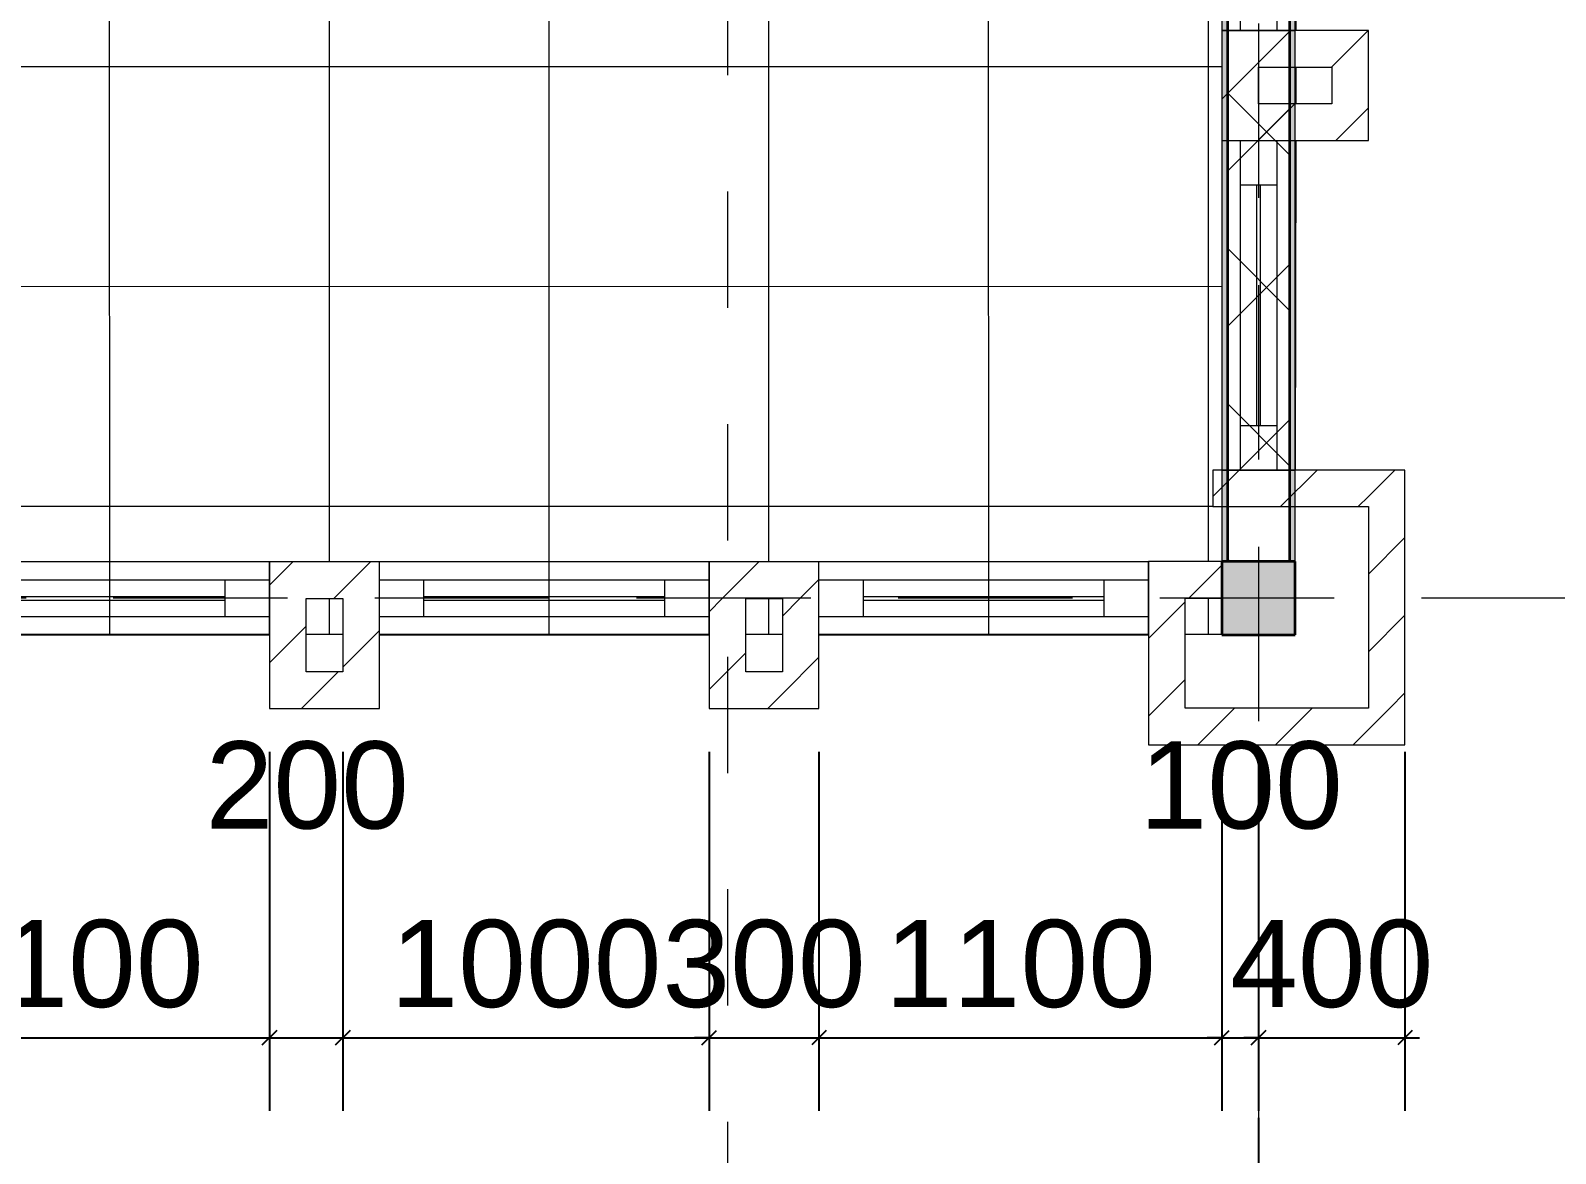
# Model space of a CAD drawing. Header units: millimetres. Extents: x -20510 to 108935, y -243239 to 20306.
# Drawn here: x 33797 to 37961, y -36516 to -33450 of the extents above; entities that cross this region are included whole.
import ezdxf

# ---------------------------------------------------------------- set-up
doc = ezdxf.new("R2010")
doc.units = ezdxf.units.MM
for name, pattern in [('Abgebrochen', [714.375, 476.25, -238.125]), ('Aligning Line', [635, 317.5, -317.5]), ('Hidden', [714.375, 476.25, -238.125])]:
    doc.linetypes.add(name, pattern=pattern)
for name, color, linetype, lineweight in [('A-ANNO-DIMS', 1, 'Continuous', 9), ('A-FLOR', 7, 'Continuous', 9), ('A-FLOR-PATT', 8, 'Continuous', 9), ('A-GLAZ', 4, 'Continuous', 18), ('A-WALL', 7, 'Continuous', 25), ('A-WALL-PATT', 8, 'Continuous', 18), ('G-ANNO-SYMB', 6, 'Abgebrochen', 9), ('S-COLS', 7, 'Continuous', 25), ('S-GRID', 1, 'Continuous', 9)]:
    doc.layers.add(name, color=color, linetype=linetype, lineweight=lineweight)
doc.styles.add('Arial_5', font='arial.ttf', dxfattribs={"height": 238.125})
doc.dimstyles.new('SecretInternalLinAngDimStyle5p4736185', dxfattribs={"dimscale": 304.8, "dimtxt": 242.94927, "dimasz": 0.130208, "dimexe": 0.656168, "dimexo": 0.0625, "dimgap": 0.260417, "dimtad": 1, "dimdec": 0, "dimrnd": 100, "dimzin": 0, "dimdsep": 46, "dimtxsty": 'Arial_5', "dimblk1": 'OBLIQUE', "dimblk2": 'OBLIQUE', "dimsah": 1, "dimcen": 0.09, "dimdle": 0.492126, "dimazin": 0, "dimtfac": 1, "dimtdec": 4, "dimtix": 1, "dimtmove": 0, "dimatfit": 3, "dimfxl": 2.624672, "dimfxlon": 1, "dimtvp": 1, "dimtolj": 1, "dimtzin": 0, "dimarcsym": 2})
doc.dimstyles.new('SecretInternalLinAngDimStyle5p4736185_1', dxfattribs={"dimscale": 304.8, "dimtxt": 242.94927, "dimasz": 0.130208, "dimexe": 0.656168, "dimexo": 0.0625, "dimgap": 0.260417, "dimtad": 1, "dimdec": 0, "dimrnd": 100, "dimzin": 0, "dimdsep": 46, "dimtxsty": 'Arial_5', "dimblk1": 'OBLIQUE', "dimblk2": 'OBLIQUE', "dimsah": 1, "dimcen": 0.09, "dimdle": 0.492126, "dimazin": 0, "dimtfac": 1, "dimtdec": 4, "dimtix": 1, "dimtmove": 2, "dimatfit": 3, "dimfxl": 2.624672, "dimfxlon": 1, "dimtvp": 1, "dimtolj": 1, "dimtzin": 0, "dimarcsym": 2})
pattern_1 = [(45, (29959.5, -35000), (-106.066, 106.066), [])]
pattern_2 = [(0, (29959.49, -35000), (406.4, 101.6), [33.528, -271.272, 33.528, -271.272, -1625.6]), (0, (29959.49, -35000), (406.4, 101.6), [-609.6, 33.528, -576.072, 33.528, -271.272, -711.2]), (0, (29959.49, -35000), (406.4, 101.6), [-1524, 33.528, -169.672, 33.528, -474.472]), (120, (30111.89, -34949.2), (-291.1882, 301.1527), [33.528, -271.272, 33.528, -271.272, -1625.6]), (120, (30111.89, -34949.2), (-291.1882, 301.1527), [-609.6, 33.528, -576.072, 33.528, -271.272, -711.2]), (120, (30111.89, -34949.2), (-291.1882, 301.1527), [-1524, 33.528, -169.672, 33.528, -474.472]), (240, (30162.69, -34746), (-115.2118, -402.7527), [33.528, -271.272, 33.528, -271.272, -1625.6]), (240, (30162.69, -34746), (-115.2118, -402.7527), [-609.6, 33.528, -576.072, 33.528, -271.272, -711.2]), (240, (30162.69, -34746), (-115.2118, -402.7527), [-1524, 33.528, -169.672, 33.528, -474.472])]

# ---------------------------------------------------------------- blocks, each defined once
blk = doc.blocks.new('Window_K2_Stack - Window_K2_Stack-2377845-02_MẶT BẰNG TẦNG 2')
at = {"layer": 'A-GLAZ'}
for p, q in [((-450, -100), (-450, 100)), ((-450, 100), (450, 100)), ((450, -100), (450, 100)), ((-450, 50), (450, 50)), ((-328.75, -50), (-328.75, 50)), ((328.75, -50), (328.75, 50)), ((-328.75, 5), (328.75, 5)), ((-328.75, -5), (328.75, -5)), ((-450, -50), (450, -50)), ((-450, -100), (450, -100))]:
    blk.add_line(p, q, dxfattribs=at)
blk = doc.blocks.new('Window_K2_Stack - Window_K2_Stack-2379752-02_MẶT BẰNG TẦNG 2')
at = {"layer": 'A-GLAZ'}
for p, q in [((-450, 100), (-450, -100)), ((-450, 100), (450, 100)), ((450, 100), (450, -100)), ((-450, 50), (450, 50)), ((-328.75, 50), (-328.75, -50)), ((328.75, 50), (328.75, -50)), ((-328.75, 5), (328.75, 5)), ((-328.75, -5), (328.75, -5)), ((-450, -50), (450, -50)), ((-450, -100), (450, -100))]:
    blk.add_line(p, q, dxfattribs=at)
blk = doc.blocks.new('M_Concrete-Rectangular-Column - COT200X200-2391833-02_MẶT BẰNG TẦNG 2')
at = {"layer": 'S-COLS', "lineweight": 35}
blk.add_hatch(color=256, dxfattribs=at).paths.add_polyline_path([(100, -100), (100, 100), (-100, 100), (-100, -100)])
for p, q in [((100, 100), (-100, 100)), ((-100, 100), (-100, -100)), ((100, -100), (100, 100)), ((-100, -100), (100, -100))]:
    blk.add_line(p, q, dxfattribs=at)
blk = doc.blocks.new('_Oblique')
at = {"color": 0, "linetype": 'ByBlock', "lineweight": -2}
blk.add_line((-0.5, -0.5), (0.5, 0.5), dxfattribs=at)
blk = doc.blocks.new('DIMBLOCK11-02_MẶT BẰNG TẦNG 2')
at = {"layer": 'A-ANNO-DIMS', "color": 0, "lineweight": -2, "transparency": 16777216}
for p, q in [((33350, -36419.1), (33350, -37400)), ((37150, -36419.1), (37150, -37400)), ((33200, -37200), (37300, -37200))]:
    blk.add_line(p, q, dxfattribs=at)
at = {"layer": 'Defpoints', "color": 0, "transparency": 16777216}
for p in [(33350, -36400), (37150, -36400), (37150, -37200)]:
    blk.add_point(p, dxfattribs=at)
at = {"layer": 'A-ANNO-DIMS', "color": 0, "lineweight": -2, "transparency": 16777216, "xscale": 39.6875, "yscale": 39.6875, "zscale": 39.6875, "rotation": 180}
blk.add_blockref('_Oblique', (33350, -37200), dxfattribs=at)
at = {"layer": 'A-ANNO-DIMS', "color": 0, "lineweight": -2, "transparency": 16777216, "xscale": 39.6875, "yscale": 39.6875, "zscale": 39.6875}
blk.add_blockref('_Oblique', (37150, -37200), dxfattribs=at)
at = {"layer": 'A-ANNO-DIMS', "color": 0, "transparency": 16777216, "insert": (35250, -36999), "char_height": 238.12, "width": 879.103, "attachment_point": 5, "style": 'Arial_5'}
blk.add_mtext('\\A1;3800', dxfattribs=at)
blk = doc.blocks.new('DIMBLOCK39-02_MẶT BẰNG TẦNG 2')
at = {"layer": 'A-ANNO-DIMS', "color": 0, "lineweight": -2, "transparency": 16777216}
for p, q in [((33350, -35419.1), (33350, -36400)), ((34450, -35419.1), (34450, -36400)), ((33200, -36200), (34600, -36200))]:
    blk.add_line(p, q, dxfattribs=at)
at = {"layer": 'Defpoints', "color": 0, "transparency": 16777216}
for p in [(33350, -35400), (34450, -35400), (34450, -36200)]:
    blk.add_point(p, dxfattribs=at)
at = {"layer": 'A-ANNO-DIMS', "color": 0, "lineweight": -2, "transparency": 16777216, "xscale": 39.6875, "yscale": 39.6875, "zscale": 39.6875, "rotation": 180}
blk.add_blockref('_Oblique', (33350, -36200), dxfattribs=at)
at = {"layer": 'A-ANNO-DIMS', "color": 0, "lineweight": -2, "transparency": 16777216, "xscale": 39.6875, "yscale": 39.6875, "zscale": 39.6875}
blk.add_blockref('_Oblique', (34450, -36200), dxfattribs=at)
at = {"layer": 'A-ANNO-DIMS', "color": 0, "transparency": 16777216, "insert": (33900, -35999), "char_height": 238.12, "width": 879.103, "attachment_point": 5, "style": 'Arial_5'}
blk.add_mtext('\\A1;1100', dxfattribs=at)
blk = doc.blocks.new('DIMBLOCK40-02_MẶT BẰNG TẦNG 2')
at = {"layer": 'A-ANNO-DIMS', "color": 0, "lineweight": -2, "transparency": 16777216}
for p, q in [((34450, -35419.1), (34450, -36400)), ((34650, -35419.1), (34650, -36400)), ((34300, -36200), (34800, -36200))]:
    blk.add_line(p, q, dxfattribs=at)
at = {"layer": 'Defpoints', "color": 0, "transparency": 16777216}
for p in [(34450, -35400), (34650, -35400), (34650, -36200)]:
    blk.add_point(p, dxfattribs=at)
at = {"layer": 'A-ANNO-DIMS', "color": 0, "lineweight": -2, "transparency": 16777216, "xscale": 39.6875, "yscale": 39.6875, "zscale": 39.6875, "rotation": 180}
blk.add_blockref('_Oblique', (34450, -36200), dxfattribs=at)
at = {"layer": 'A-ANNO-DIMS', "color": 0, "lineweight": -2, "transparency": 16777216, "xscale": 39.6875, "yscale": 39.6875, "zscale": 39.6875}
blk.add_blockref('_Oblique', (34650, -36200), dxfattribs=at)
at = {"layer": 'A-ANNO-DIMS', "color": 0, "transparency": 16777216, "insert": (34275.3, -35390.9), "char_height": 238.12, "width": 659.327, "attachment_point": 1, "line_spacing_factor": 0.941778, "style": 'Arial_5'}
blk.add_mtext('\\A1;200', dxfattribs=at)
blk = doc.blocks.new('DIMBLOCK41-02_MẶT BẰNG TẦNG 2')
at = {"layer": 'A-ANNO-DIMS', "color": 0, "lineweight": -2, "transparency": 16777216}
for p, q in [((34650, -35419.1), (34650, -36400)), ((35650, -35419.1), (35650, -36400)), ((34500, -36200), (35800, -36200))]:
    blk.add_line(p, q, dxfattribs=at)
at = {"layer": 'Defpoints', "color": 0, "transparency": 16777216}
for p in [(34650, -35400), (35650, -35400), (35650, -36200)]:
    blk.add_point(p, dxfattribs=at)
at = {"layer": 'A-ANNO-DIMS', "color": 0, "lineweight": -2, "transparency": 16777216, "xscale": 39.6875, "yscale": 39.6875, "zscale": 39.6875, "rotation": 180}
blk.add_blockref('_Oblique', (34650, -36200), dxfattribs=at)
at = {"layer": 'A-ANNO-DIMS', "color": 0, "lineweight": -2, "transparency": 16777216, "xscale": 39.6875, "yscale": 39.6875, "zscale": 39.6875}
blk.add_blockref('_Oblique', (35650, -36200), dxfattribs=at)
at = {"layer": 'A-ANNO-DIMS', "color": 0, "transparency": 16777216, "insert": (35150, -35999), "char_height": 238.12, "width": 879.103, "attachment_point": 5, "style": 'Arial_5'}
blk.add_mtext('\\A1;1000', dxfattribs=at)
blk = doc.blocks.new('DIMBLOCK42-02_MẶT BẰNG TẦNG 2')
at = {"layer": 'A-ANNO-DIMS', "color": 0, "lineweight": -2, "transparency": 16777216}
for p, q in [((35650, -35419.1), (35650, -36400)), ((35950, -35419.1), (35950, -36400)), ((35650, -36200), (35610.3, -36200)), ((35650, -36200), (35950, -36200)), ((35950, -36200), (35989.7, -36200))]:
    blk.add_line(p, q, dxfattribs=at)
at = {"layer": 'Defpoints', "color": 0, "transparency": 16777216}
for p in [(35650, -35400), (35950, -35400), (35950, -36200)]:
    blk.add_point(p, dxfattribs=at)
at = {"layer": 'A-ANNO-DIMS', "color": 0, "lineweight": -2, "transparency": 16777216, "xscale": 39.6875, "yscale": 39.6875, "zscale": 39.6875}
blk.add_blockref('_Oblique', (35650, -36200), dxfattribs=at)
at = {"layer": 'A-ANNO-DIMS', "color": 0, "lineweight": -2, "transparency": 16777216, "xscale": 39.6875, "yscale": 39.6875, "zscale": 39.6875, "rotation": 180}
blk.add_blockref('_Oblique', (35950, -36200), dxfattribs=at)
at = {"layer": 'A-ANNO-DIMS', "color": 0, "transparency": 16777216, "insert": (35800, -35999), "char_height": 238.12, "width": 659.327, "attachment_point": 5, "style": 'Arial_5'}
blk.add_mtext('\\A1;300', dxfattribs=at)
blk = doc.blocks.new('DIMBLOCK43-02_MẶT BẰNG TẦNG 2')
at = {"layer": 'A-ANNO-DIMS', "color": 0, "lineweight": -2, "transparency": 16777216}
for p, q in [((35950, -35419.1), (35950, -36400)), ((37050, -35419.1), (37050, -36400)), ((35800, -36200), (37200, -36200))]:
    blk.add_line(p, q, dxfattribs=at)
at = {"layer": 'Defpoints', "color": 0, "transparency": 16777216}
for p in [(35950, -35400), (37050, -35400), (37050, -36200)]:
    blk.add_point(p, dxfattribs=at)
at = {"layer": 'A-ANNO-DIMS', "color": 0, "lineweight": -2, "transparency": 16777216, "xscale": 39.6875, "yscale": 39.6875, "zscale": 39.6875, "rotation": 180}
blk.add_blockref('_Oblique', (35950, -36200), dxfattribs=at)
at = {"layer": 'A-ANNO-DIMS', "color": 0, "lineweight": -2, "transparency": 16777216, "xscale": 39.6875, "yscale": 39.6875, "zscale": 39.6875}
blk.add_blockref('_Oblique', (37050, -36200), dxfattribs=at)
at = {"layer": 'A-ANNO-DIMS', "color": 0, "transparency": 16777216, "insert": (36500, -35999), "char_height": 238.12, "width": 879.103, "attachment_point": 5, "style": 'Arial_5'}
blk.add_mtext('\\A1;1100', dxfattribs=at)
blk = doc.blocks.new('DIMBLOCK44-02_MẶT BẰNG TẦNG 2')
at = {"layer": 'A-ANNO-DIMS', "color": 0, "lineweight": -2, "transparency": 16777216}
for p, q in [((37050, -35419.1), (37050, -36400)), ((37150, -35419.1), (37150, -36400)), ((37050, -36200), (37010.3, -36200)), ((37050, -36200), (37150, -36200)), ((37150, -36200), (37189.7, -36200))]:
    blk.add_line(p, q, dxfattribs=at)
at = {"layer": 'Defpoints', "color": 0, "transparency": 16777216}
for p in [(37050, -35400), (37150, -35400), (37150, -36200)]:
    blk.add_point(p, dxfattribs=at)
at = {"layer": 'A-ANNO-DIMS', "color": 0, "lineweight": -2, "transparency": 16777216, "xscale": 39.6875, "yscale": 39.6875, "zscale": 39.6875}
blk.add_blockref('_Oblique', (37050, -36200), dxfattribs=at)
at = {"layer": 'A-ANNO-DIMS', "color": 0, "lineweight": -2, "transparency": 16777216, "xscale": 39.6875, "yscale": 39.6875, "zscale": 39.6875, "rotation": 180}
blk.add_blockref('_Oblique', (37150, -36200), dxfattribs=at)
at = {"layer": 'A-ANNO-DIMS', "color": 0, "transparency": 16777216, "insert": (36825.3, -35390.9), "char_height": 238.12, "width": 659.327, "attachment_point": 1, "line_spacing_factor": 0.941778, "style": 'Arial_5'}
blk.add_mtext('\\A1;100', dxfattribs=at)
blk = doc.blocks.new('DIMBLOCK45-02_MẶT BẰNG TẦNG 2')
at = {"layer": 'A-ANNO-DIMS', "color": 0, "lineweight": -2, "transparency": 16777216}
for p, q in [((37150, -35419.1), (37150, -36400)), ((37550, -35419.1), (37550, -36400)), ((37150, -36200), (37110.3, -36200)), ((37150, -36200), (37550, -36200)), ((37550, -36200), (37589.7, -36200))]:
    blk.add_line(p, q, dxfattribs=at)
at = {"layer": 'Defpoints', "color": 0, "transparency": 16777216}
for p in [(37150, -35400), (37550, -35400), (37550, -36200)]:
    blk.add_point(p, dxfattribs=at)
at = {"layer": 'A-ANNO-DIMS', "color": 0, "lineweight": -2, "transparency": 16777216, "xscale": 39.6875, "yscale": 39.6875, "zscale": 39.6875}
blk.add_blockref('_Oblique', (37150, -36200), dxfattribs=at)
at = {"layer": 'A-ANNO-DIMS', "color": 0, "lineweight": -2, "transparency": 16777216, "xscale": 39.6875, "yscale": 39.6875, "zscale": 39.6875, "rotation": 180}
blk.add_blockref('_Oblique', (37550, -36200), dxfattribs=at)
at = {"layer": 'A-ANNO-DIMS', "color": 0, "transparency": 16777216, "insert": (37350, -35999), "char_height": 238.12, "width": 659.327, "attachment_point": 5, "style": 'Arial_5'}
blk.add_mtext('\\A1;400', dxfattribs=at)

msp = doc.modelspace()

# ---------------------------------------------------------------- hatches: boundary and pattern name
at = {"layer": 'A-FLOR-PATT'}
h = msp.add_hatch(dxfattribs=at)
h.set_pattern_fill('FP_6', color=256, style=0, pattern_type=2)
h.set_pattern_definition([(0.0043, (16612.5, -27550.4), (-0.045, 600), []), (90.004, (16612.5, -27550.4), (-600, -0.042), [])])
h.paths.add_polyline_path([(450, -35100.9), (825, -35100.8), (825, -34951), (650, -34951), (650, -35100), (450, -35100), (450, -34900), (574, -34900), (574, -34750), (450, -34750)])
h.paths.add_polyline_path([(925, -35100.8), (1825, -35100.8), (1825, -34901), (2125, -34901), (2125, -35100.7), (3025, -35100.7), (3025, -34901), (3325, -34901), (3325, -35100.6), (4150, -35100.6), (4150, -34956), (4240, -34956), (4240, -34800), (4250, -34800), (4250, -29850), (4225, -29850), (4225, -29700), (4060, -29700), (4060, -29500), (6760, -29500), (6760, -29700), (4475, -29700), (4475, -29850), (4450, -29850), (4450, -34800), (4460, -34800), (4460, -34900), (7940, -34900), (7940, -34800), (7950, -34800), (7950, -29850), (7925, -29850), (7925, -29700), (7760, -29700), (7760, -29500), (13960, -29500), (13960, -29700), (11775, -29700), (11775, -29850), (11525, -29850), (11525, -29700), (8175, -29700), (8175, -29850), (8150, -29850), (8150, -34800), (8160, -34800), (8160, -34900), (11540, -34900), (11540, -34800), (11760, -34800), (11760, -34900), (15140, -34900), (15140, -34800), (15150, -34800), (15150, -29850), (15125, -29850), (15125, -29700), (14960, -29700), (14960, -29500), (15530, -29500), (15530, -29700), (15375, -29700), (15375, -29850), (15350, -29850), (15350, -34800), (15360, -34800), (15360, -34900), (22340, -34900), (22340, -34800), (22350, -34800), (22350, -29850), (22325, -29850), (22325, -29700), (18975, -29700), (18975, -29850), (18725, -29850), (18725, -29700), (16530, -29700), (16530, -29500), (22630, -29500), (22630, -29700), (22575, -29700), (22575, -29850), (22550, -29850), (22550, -34800), (22560, -34800), (22560, -34900), (25940, -34900), (25940, -34800), (26160, -34800), (26160, -34900), (29540, -34900), (29540, -34800), (29760, -34800), (29760, -34900), (33240, -34900), (33240, -34800), (33250, -34800), (33250, -29850), (33225, -29850), (33225, -29700), (31030, -29700), (31030, -29500), (33760, -29500), (33760, -29700), (33475, -29700), (33475, -29850), (33450, -29850), (33450, -34800), (33460, -34800), (33460, -35006), (33550, -35006), (33550, -35098.4), (34450, -35098.3), (34450, -34901), (34750, -34901), (34750, -35098.3), (35650, -35098.2), (35650, -34901), (35950, -34901), (35950, -35098.2), (36850, -35098.2), (36850, -34900), (37050, -34900), (37050, -34750), (37025, -34750), (37025, -34650), (37050, -34650), (37050, -29850), (37025, -29850), (37025, -29700), (34760, -29700), (34760, -29500), (37050, -29500), (37050, -27300), (34546.5, -27300), (34546.5, -26500), (34646.5, -26500), (34646.5, -26548.2), (34650, -26548.2), (34650, -25600), (34646.5, -25600), (34646.5, -25700), (34546.5, -25700), (34546.5, -25600), (34350, -25600), (34350, -25500), (37050, -25500), (37050, -25498.3), (33450, -25498.3), (33450.7, -25500), (33550, -25500), (33550, -25600), (33450, -25600), (33450, -26950), (33475, -26950), (33475, -27300), (32670, -27300), (32670, -27100), (33225, -27100), (33225, -26950), (33250, -26950), (33249.6, -24962.3), (33232.2, -24960), (33215.2, -24953.6), (33207.3, -24948.4), (33198.9, -24942), (33189.7, -24931.5), (33179.7, -24912.4), (33176.2, -24900.8), (33175.2, -24881.6), (33178.7, -24864.4), (33184.8, -24850.1), (33194.5, -24837.3), (33205.5, -24827), (33218.9, -24818.1), (33218.9, -23377.4), (33250, -23377.4), (33250, -22000), (33240, -22000), (33240, -21700), (33250, -21700), (33250, -20200), (29750, -20200), (29750, -21700), (29760, -21700), (29760, -22000), (29750, -22000), (29750, -23701.8), (29781.1, -23694.4), (30299.2, -23452.8), (30346.5, -23258.4), (30478.5, -23541.6), (30525.8, -23347.2), (31075, -23091.1), (31075, -23095.7), (31094.6, -23091.1), (31094.6, -23093.6), (31105.3, -23091.1), (31105.3, -24819.4), (31123.5, -24831.6), (31135.5, -24845.3), (31143.7, -24858.9), (31147.7, -24877.9), (31148.6, -24897.5), (31142.7, -24915.7), (31133.9, -24933), (31120.2, -24946.9), (31101.7, -24956), (31090, -24960.8), (31074.6, -24961.5), (31053.8, -24959), (31045.9, -24956.8), (31025.7, -24943.4), (31013.7, -24929.7), (31005.5, -24916.1), (31000.6, -24900), (29823, -24900), (29819.5, -24916.1), (29809.4, -24932.8), (29795.4, -24947.1), (29779.1, -24956.8), (29765.8, -24960.5), (29750, -24961.5), (29750, -26950), (29775, -26950), (29775, -27100), (31670, -27100), (31670, -27300), (25580, -27300), (25580, -27100), (25925, -27100), (25925, -26950), (25950, -26950), (25950, -23000), (26150, -23000), (26150, -26950), (26175, -26950), (26175, -27100), (29525, -27100), (29525, -26950), (29550, -26950), (29550, -22000), (29540, -22000), (29540, -21900), (26160, -21900), (26160, -22000), (25940, -22000), (25940, -21900), (22560, -21900), (22560, -22000), (22550, -22000), (22550, -26950), (22575, -26950), (22575, -27100), (24580, -27100), (24580, -27300), (21550, -27300), (21550, -27100), (22325, -27100), (22325, -26950), (22350, -26950), (22350, -22900), (20400, -22900), (20400, -21900), (18960, -21900), (18960, -22000), (18740, -22000), (18740, -21900), (15360, -21900), (15360, -22000), (15350, -22000), (15350, -26950), (15375, -26950), (15375, -27100), (18725, -27100), (18725, -26950), (18975, -26950), (18975, -27100), (20550, -27100), (20550, -27300), (12850, -27300), (12850, -27100), (15125, -27100), (15125, -26950), (15150, -26950), (15150, -22000), (15140, -22000), (15140, -21900), (11760, -21900), (11760, -22000), (11540, -22000), (11540, -21900), (8160, -21900), (8160, -22000), (8150, -22000), (8150, -26950), (8175, -26950), (8175, -27100), (11525, -27100), (11525, -26950), (11550, -26950), (11550, -23000), (11750, -23000), (11750, -26950), (11775, -26950), (11775, -27100), (11850, -27100), (11850, -27300), (5720, -27300), (5720, -27100), (7925, -27100), (7925, -26950), (7950, -26950), (7949.6, -24962.3), (7929.6, -24959.1), (7918.4, -24955.4), (7907.3, -24948.4), (7899.4, -24942.5), (7888.7, -24929.7), (7879.7, -24912.4), (7876.2, -24900.8), (7875.2, -24881.6), (7878.7, -24864.4), (7884.8, -24850.1), (7894.5, -24837.3), (7905.5, -24827), (7918.9, -24818.1), (7918.9, -23377.4), (7950, -23377.4), (7950, -22000), (7940, -22000), (7940, -21700), (7950, -21700), (7950, -20200), (4450, -20200), (4451, -21700), (4460, -21700.9), (4460, -22000), (4450, -22000), (4450, -23701.8), (4481.1, -23694.4), (4999.2, -23452.8), (5046.5, -23258.4), (5178.5, -23541.6), (5225.8, -23347.2), (5775, -23091.1), (5775, -23095.7), (5794.6, -23091.1), (5794.6, -23093.6), (5805.3, -23091.1), (5806.2, -24820), (5823.5, -24831.6), (5835.5, -24845.3), (5843.7, -24858.9), (5847.7, -24877.9), (5848.6, -24897.5), (5842.7, -24915.7), (5833.9, -24933), (5820.2, -24946.9), (5802.8, -24955.6), (5790, -24960.8), (5774.6, -24961.5), (5753.8, -24959), (5745.9, -24956.8), (5725.7, -24943.4), (5713.7, -24929.7), (5705.5, -24916.1), (5700.6, -24900), (4523, -24900), (4519.5, -24916.1), (4509.4, -24932.8), (4495.4, -24947.1), (4479.1, -24956.8), (4465.8, -24960.5), (4450, -24961.5), (4450, -26950), (4475, -26950), (4475, -27100), (4720, -27100), (4720, -27300), (425, -27300), (425, -26950), (500, -26950), (500, -24700), (450, -24700), (450, -26200), (-4025.9, -26200), (-4050, -30600), (450, -30600), (450, -32100), (500, -32100), (500, -29850), (425, -29850), (425, -29500), (3060, -29500), (3060, -29700), (700, -29700), (700, -32200), (650, -32200), (650, -32550), (450, -32550), (450, -33450), (650, -33450), (650, -33750), (450, -33750), (450, -34650), (675, -34650), (675, -34851), (925, -34851), (925, -34951)])
h.paths.add_polyline_path([(1925, -35100.8), (2025, -35100.7), (2025, -35001), (1925, -35001)])
h.paths.add_polyline_path([(3125, -35100.7), (3225, -35100.7), (3225, -35001), (3125, -35001)])
h.paths.add_polyline_path([(34550, -35098.3), (34650, -35098.3), (34650, -35001), (34550, -35001), (34550, -35085)])
h.paths.add_polyline_path([(35750, -35098.2), (35850, -35098.2), (35850, -35001), (35750, -35001)])
h.paths.add_polyline_path([(36950, -35098.2), (37050, -35098.1), (37050, -35000), (36950, -35000)])
h.paths.add_polyline_path([(37250, -34650), (37250.8, -34650), (37252.5, -33750), (37250, -33750), (37250, -34484.7)])
h.paths.add_polyline_path([(37250, -33650), (37252.7, -33650), (37252.9, -33550), (37250, -33550)])
h.paths.add_polyline_path([(550, -33650), (550, -33550), (450, -33550), (450, -33650)])
h.paths.add_polyline_path([(37250, -33450), (37253.1, -33450), (37254.7, -32550), (37250, -32550)])
h.paths.add_polyline_path([(550, -32450), (550, -32200), (450, -32200), (450, -32450), (515, -32450)])
h.paths.add_polyline_path([(37250, -32450), (37254.9, -32450), (37259.8, -29850), (37250, -29850), (37250, -30779)])
h.paths.add_polyline_path([(29775, -29850), (29525, -29850), (29525, -29700), (26175, -29700), (26175, -29850), (25925, -29850), (25925, -29700), (23630, -29700), (23630, -29500), (30030, -29500), (30030, -29700), (29775, -29700)])
h.paths.add_polyline_path([(37260.4, -29500), (37264.5, -27300), (37250, -27300), (37250, -29500)])
h.paths.add_polyline_path([(700, -27100), (4225, -27100), (4225, -26950), (4250, -26950), (4250, -22000), (4240, -22000), (4240, -21700.8), (3325, -21700.4), (3325, -21899), (3025, -21899), (3025, -21700.2), (2125, -21699.9), (2125, -21899), (1825, -21899), (1825, -21699.7), (925, -21699.3), (925, -21899), (675, -21899), (675, -22150), (450, -22150), (450, -23050), (650, -23050), (650, -23350), (450, -23350), (450, -24250), (650, -24250), (650.7, -24700), (700, -24700), (700, -27073.3)])
h.paths.add_polyline_path([(34996.5, -27100), (37025, -27100), (37025, -27097.4), (35000, -27097.4), (35000, -26548.3), (34996.5, -26548.3), (34996.5, -27093.8)])
h.paths.add_polyline_path([(34646.5, -27100), (34896.5, -27100), (34896.5, -26648.2), (34646.5, -26648.2), (34646.5, -27073.3)])
h.paths.add_polyline_path([(37250, -26950), (37265.2, -26950), (37269.7, -24530), (37250, -24530), (37250, -24582)])
h.paths.add_polyline_path([(6625.4, -24962.3), (6603.7, -24958.8), (6589.2, -24952.6), (6578, -24945), (6567.3, -24934), (6558, -24919.4), (6553.1, -24905.6), (6550.7, -24887.5), (6552.7, -24870.1), (6559.3, -24854.2), (6569.7, -24838.2), (6580.4, -24828.6), (6594.7, -24819.2), (6594.7, -23377.4), (6656.1, -23377.4), (6656.9, -24819.6), (6672.8, -24830), (6683.5, -24841), (6692.8, -24855.6), (6697.7, -24869.4), (6700.1, -24887.5), (6698.1, -24904.9), (6691.5, -24920.8), (6681.1, -24936.8), (6674, -24943.8), (6655.8, -24955.8), (6641, -24960.5)])
h.paths.add_polyline_path([(31925.4, -24962.3), (31903.7, -24958.8), (31889.2, -24952.6), (31878, -24945), (31867.3, -24934), (31858, -24919.4), (31853.1, -24905.6), (31850.7, -24887.5), (31852.7, -24870.1), (31859.3, -24854.2), (31869.7, -24838.2), (31880.4, -24828.6), (31894.7, -24819.2), (31894.7, -23377.4), (31956.1, -23377.4), (31956.9, -24819.6), (31972.8, -24830), (31983.5, -24841), (31992.8, -24855.6), (31997.7, -24869.4), (32000.1, -24887.5), (31998.1, -24904.9), (31991.5, -24920.8), (31981.1, -24936.8), (31974, -24943.8), (31955.8, -24955.8), (31941, -24960.5)])
h.paths.add_polyline_path([(515, -24600), (550, -24600), (550, -24350), (450, -24350), (450, -24600), (500, -24600)])
h.paths.add_polyline_path([(37269.9, -24430), (37275, -21699.9), (37250, -21700), (37250, -24430)])
h.paths.add_polyline_path([(450, -23250), (550, -23250), (550, -23150), (450, -23150)])
h.paths.add_polyline_path([(575, -22050), (575, -21900), (450, -21900), (450, -21700), (650, -21700), (650.7, -21799), (825, -21799), (825, -21699.3), (450, -21699.1), (450, -22050)])
h.paths.add_polyline_path([(2025, -21799), (2025, -21699.8), (1925, -21699.8), (1925, -21799)])
h.paths.add_polyline_path([(3125, -21799), (3225, -21799), (3225, -21700.3), (3125, -21700.3)])
h.paths.add_polyline_path([(17648, -21700), (29550, -21699.1), (29550, -21699.1), (8150, -21698.3), (8150, -21700), (16313, -21700)])
h.paths.add_polyline_path([(4250, -21699.9), (4250, -20000), (4250, -20000), (4250, -21699.9)])
h.paths.add_polyline_path([(33449.3, -20000), (33449.3, -20000), (33449.2, -20000)])
at = {"layer": 'A-WALL-PATT', "lineweight": 9}
h = msp.add_hatch(dxfattribs=at)
h.set_pattern_fill('FP_2', color=256, style=0, pattern_type=2)
h.set_pattern_definition(pattern_2)
h.paths.add_polyline_path([(37065, -34900), (37065, -29850), (37050, -29850), (37050, -34900)])
h.paths.add_polyline_path([(37050.9, -29500), (37065, -29500), (37065, -29140), (37050, -29140), (37050, -29500)])
h.paths.add_polyline_path([(37050, -27640), (37065, -27640), (37065, -27300), (37050, -27300)])
h.paths.add_polyline_path([(37065, -26950), (37064.6, -24607), (37050, -24607), (37050, -26950), (37059.9, -26950)])
h.paths.add_polyline_path([(37065, -23657), (37065, -23437), (37050, -23437), (37050, -23657), (37063.6, -23657)])
h.paths.add_polyline_path([(37050, -22487), (37065, -22487), (37065, -21900), (37050, -21900)])
h = msp.add_hatch(dxfattribs=at)
h.set_pattern_fill('FP_3', color=256, style=0, pattern_type=2)
h.set_pattern_definition([(45, (29959.5, -35000), (-212.132, 212.132), []), (135, (29959.5, -35000), (-212.132, -212.132), [])])
h.paths.add_polyline_path([(37065, -34900), (37235, -34900), (37235, -29850), (37065, -29850), (37065, -34484.7)])
h.paths.add_polyline_path([(37065, -29500), (37235, -29500), (37235, -29140), (37065, -29140)])
h.paths.add_polyline_path([(37065, -27640), (37235, -27640), (37235, -27300), (37065, -27300)])
h.paths.add_polyline_path([(37196, -26950), (37235, -26950), (37235, -24582), (37126, -24582), (37126, -24607), (37065, -24607), (37065, -26950), (37150, -26950)])
h.paths.add_polyline_path([(37150, -23682), (37235, -23682), (37235, -23412), (37126, -23412), (37126, -23437), (37065, -23437), (37065, -23657), (37126, -23657), (37126, -23682)])
h.paths.add_polyline_path([(37196, -22512), (37235, -22512), (37235, -21900), (37065, -21900), (37065, -22487), (37126, -22487), (37126, -22512), (37150, -22512)])
h = msp.add_hatch(dxfattribs=at)
h.set_pattern_fill('FP_2', color=256, style=0, pattern_type=2)
h.set_pattern_definition(pattern_2)
h.paths.add_polyline_path([(37250, -34900), (37250, -29850), (37235, -29850), (37235, -34900)])
h.paths.add_polyline_path([(37250, -29500), (37250, -29140), (37235, -29140), (37235, -29500), (37249.1, -29500)])
h.paths.add_polyline_path([(37235, -27640), (37250, -27640), (37250, -27300), (37235, -27300)])
h.paths.add_polyline_path([(37250, -26950), (37250, -24582), (37235, -24582), (37235, -26950), (37246.6, -26950)])
h.paths.add_polyline_path([(37250, -23682), (37250, -23412), (37235, -23412), (37235, -23682)])
h.paths.add_polyline_path([(37235, -22512), (37250, -22512), (37250, -21900), (37235, -21900)])
h = msp.add_hatch(dxfattribs=at)
h.set_pattern_fill('FP_1', color=256, style=0, pattern_type=2)
h.set_pattern_definition(pattern_1)
h.paths.add_polyline_path([(37150, -33750), (37150, -33450), (37050, -33450), (37050, -33750)])
h = msp.add_hatch(dxfattribs=at)
h.set_pattern_fill('FP_1', color=256, style=0, pattern_type=2)
h.set_pattern_definition(pattern_1)
h.paths.add_polyline_path([(37150, -33550), (37350, -33550), (37350, -33450), (37150, -33450)])
h = msp.add_hatch(dxfattribs=at)
h.set_pattern_fill('FP_1', color=256, style=0, pattern_type=2)
h.set_pattern_definition(pattern_1)
h.paths.add_polyline_path([(37450, -33750), (37450, -33450), (37350, -33450), (37350, -33750)])
h = msp.add_hatch(dxfattribs=at)
h.set_pattern_fill('FP_1', color=256, style=0, pattern_type=2)
h.set_pattern_definition(pattern_1)
h.paths.add_polyline_path([(37150, -33750), (37350, -33750), (37350, -33650), (37150, -33650)])
h = msp.add_hatch(dxfattribs=at)
h.set_pattern_fill('FP_1', color=256, style=0, pattern_type=2)
h.set_pattern_definition(pattern_1)
h.paths.add_polyline_path([(37450, -34750), (37450, -34650), (37025, -34650), (37025, -34750)])
h = msp.add_hatch(dxfattribs=at)
h.set_pattern_fill('FP_1', color=256, style=0, pattern_type=2)
h.set_pattern_definition(pattern_1)
h.paths.add_polyline_path([(37550, -35300), (37550, -34650), (37450, -34650), (37450, -35300)])
h = msp.add_hatch(dxfattribs=at)
h.set_pattern_fill('FP_1', color=256, style=0, pattern_type=2)
h.set_pattern_definition(pattern_1)
h.paths.add_polyline_path([(34550, -35001), (34750, -35001), (34750, -34901), (34450, -34901), (34450, -35001)])
h = msp.add_hatch(dxfattribs=at)
h.set_pattern_fill('FP_1', color=256, style=0, pattern_type=2)
h.set_pattern_definition(pattern_1)
h.paths.add_polyline_path([(35950, -35001), (35950, -34901), (35650, -34901), (35650, -35001), (35850, -35001)])
h = msp.add_hatch(dxfattribs=at)
h.set_pattern_fill('FP_1', color=256, style=0, pattern_type=2)
h.set_pattern_definition(pattern_1)
h.paths.add_polyline_path([(36950, -35000), (37050, -35000), (37050, -34900), (36850, -34900), (36850, -35000)])
h = msp.add_hatch(dxfattribs=at)
h.set_pattern_fill('FP_1', color=256, style=0, pattern_type=2)
h.set_pattern_definition(pattern_1)
h.paths.add_polyline_path([(34450, -35201), (34550, -35201), (34550, -35001), (34450, -35001)])
h = msp.add_hatch(dxfattribs=at)
h.set_pattern_fill('FP_1', color=256, style=0, pattern_type=2)
h.set_pattern_definition(pattern_1)
h.paths.add_polyline_path([(34750, -35301), (34750, -35001), (34650, -35001), (34650, -35301)])
h = msp.add_hatch(dxfattribs=at)
h.set_pattern_fill('FP_1', color=256, style=0, pattern_type=2)
h.set_pattern_definition(pattern_1)
h.paths.add_polyline_path([(35650, -35201), (35750, -35201), (35750, -35001), (35650, -35001)])
h = msp.add_hatch(dxfattribs=at)
h.set_pattern_fill('FP_1', color=256, style=0, pattern_type=2)
h.set_pattern_definition(pattern_1)
h.paths.add_polyline_path([(35950, -35301), (35950, -35001), (35850, -35001), (35850, -35301)])
h = msp.add_hatch(dxfattribs=at)
h.set_pattern_fill('FP_1', color=256, style=0, pattern_type=2)
h.set_pattern_definition(pattern_1)
h.paths.add_polyline_path([(36850, -35300), (36950, -35300), (36950, -35000), (36850, -35000)])
h = msp.add_hatch(dxfattribs=at)
h.set_pattern_fill('FP_1', color=256, style=0, pattern_type=2)
h.set_pattern_definition(pattern_1)
h.paths.add_polyline_path([(34650, -35301), (34650, -35201), (34450, -35201), (34450, -35301)])
h = msp.add_hatch(dxfattribs=at)
h.set_pattern_fill('FP_1', color=256, style=0, pattern_type=2)
h.set_pattern_definition(pattern_1)
h.paths.add_polyline_path([(35850, -35301), (35850, -35201), (35650, -35201), (35650, -35301)])
h = msp.add_hatch(dxfattribs=at)
h.set_pattern_fill('FP_1', color=256, style=0, pattern_type=2)
h.set_pattern_definition(pattern_1)
h.paths.add_polyline_path([(37550, -35400), (37550, -35300), (36850, -35300), (36850, -35400)])

# ---------------------------------------------------------------- linework, layer by layer
at = {"layer": 'A-FLOR'}
for p, q in [((37253.1, -33450), (37254.7, -32550)), ((37252.7, -33650), (37252.9, -33550)), ((37250.8, -34650), (37252.5, -33750)), ((37250, -35098.1), (37250.6, -34750)), ((33550, -35098.4), (34450, -35098.3)), ((34550, -35098.3), (34650, -35098.3)), ((34750, -35098.3), (35650, -35098.2)), ((35750, -35098.2), (35850, -35098.2)), ((35950, -35098.2), (36850, -35098.2)), ((36950, -35098.2), (37050, -35098.1))]:
    msp.add_line(p, q, dxfattribs=at)
at = {"layer": 'A-WALL', "lineweight": 18}
for p, q in [((37050, -29850), (37050, -34900)), ((37250, -34900), (37250, -29850)), ((37450, -33450), (37050, -33450)), ((37450, -33750), (37450, -33450)), ((37150, -33650), (37150, -33550)), ((37150, -33550), (37350, -33550)), ((37350, -33550), (37350, -33650)), ((37350, -33650), (37150, -33650)), ((37050, -33750), (37450, -33750)), ((37550, -34650), (37025, -34650)), ((37025, -34650), (37025, -34750)), ((37550, -35400), (37550, -34650)), ((37025, -34750), (37450, -34750)), ((37450, -34750), (37450, -35300)), ((34450, -34901), (34450, -35301)), ((34750, -34901), (34450, -34901)), ((34750, -35301), (34750, -34901)), ((35650, -34901), (35650, -35301)), ((35950, -34901), (35650, -34901)), ((35950, -35301), (35950, -34901)), ((37050, -34900), (36850, -34900)), ((36850, -34900), (36850, -35400)), ((34550, -35201), (34550, -35001)), ((34550, -35001), (34650, -35001)), ((34650, -35001), (34650, -35201)), ((35750, -35201), (35750, -35001)), ((35750, -35001), (35850, -35001)), ((35850, -35001), (35850, -35201)), ((36950, -35000), (37050, -35000)), ((36950, -35300), (36950, -35000)), ((34650, -35201), (34550, -35201)), ((35850, -35201), (35750, -35201)), ((34450, -35301), (34750, -35301)), ((35650, -35301), (35950, -35301)), ((37450, -35300), (36950, -35300)), ((36850, -35400), (37550, -35400))]:
    msp.add_line(p, q, dxfattribs=at)
at = {"layer": 'A-WALL', "lineweight": 35}
for p, q in [((37065, -29850), (37065, -34900)), ((37235, -29850), (37235, -34900))]:
    msp.add_line(p, q, dxfattribs=at)
at = {"layer": 'G-ANNO-SYMB', "linetype": 'Aligning Line'}
msp.add_line((35700, -18649.9), (35700, -39539.5), dxfattribs=at)
at = {"layer": 'S-GRID', "linetype": 'Hidden'}
for p, q in [((37150, -17000), (37150, -38000)), ((39500, -35000), (-3000, -35000))]:
    msp.add_line(p, q, dxfattribs=at)

# ---------------------------------------------------------------- block references
at = {"layer": 'A-GLAZ'}
for name, p, rotation in [('Window_K2_Stack - Window_K2_Stack-2377845-02_MẶT BẰNG TẦNG 2', (37150, -33000), 270), ('Window_K2_Stack - Window_K2_Stack-2377845-02_MẶT BẰNG TẦNG 2', (37150, -34200), 270), ('Window_K2_Stack - Window_K2_Stack-2379752-02_MẶT BẰNG TẦNG 2', (34000, -35001), 180), ('Window_K2_Stack - Window_K2_Stack-2379752-02_MẶT BẰNG TẦNG 2', (35200, -35001), 180), ('Window_K2_Stack - Window_K2_Stack-2379752-02_MẶT BẰNG TẦNG 2', (36400, -35001), 180)]:
    msp.add_blockref(name, p, dxfattribs=dict(at, rotation=rotation))
at = {"layer": 'S-COLS', "lineweight": 35, "rotation": 180}
msp.add_blockref('M_Concrete-Rectangular-Column - COT200X200-2391833-02_MẶT BẰNG TẦNG 2', (37150, -35000), dxfattribs=at)

# ---------------------------------------------------------------- dimensions: what is measured, and where the dimension line sits
at = {"layer": 'A-ANNO-DIMS'}
for base, p1, p2, override, picture, middle in [((34650, -36200), (34450, -35400), (34650, -35400), {"dimpost": '<>', "dimfxl": 200}, 'DIMBLOCK40-02_MẶT BẰNG TẦNG 2', (34604.9, -35549.6)), ((37150, -36200), (37050, -35400), (37150, -35400), {"dimpost": '<>', "dimfxl": 100}, 'DIMBLOCK44-02_MẶT BẰNG TẦNG 2', (37154.9, -35549.6))]:
    dim = msp.add_linear_dim(base=base, p1=p1, p2=p2, dimstyle='SecretInternalLinAngDimStyle5p4736185_1', override=override, dxfattribs=at)
    dim.commit()
    dim.dimension.update_dxf_attribs({"geometry": picture, "text_midpoint": middle, "dimtype": 160})
for base, p1, p2, override, picture, middle in [((34450, -36200), (33350, -35400), (34450, -35400), {"dimpost": '<>', "dimfxl": 1100}, 'DIMBLOCK39-02_MẶT BẰNG TẦNG 2', (33900, -35999)), ((35650, -36200), (34650, -35400), (35650, -35400), {"dimpost": '<>', "dimfxl": 1000}, 'DIMBLOCK41-02_MẶT BẰNG TẦNG 2', (35150, -35999)), ((35950, -36200), (35650, -35400), (35950, -35400), {"dimpost": '<>', "dimfxl": 300}, 'DIMBLOCK42-02_MẶT BẰNG TẦNG 2', (35800, -35999)), ((37050, -36200), (35950, -35400), (37050, -35400), {"dimpost": '<>', "dimfxl": 1100}, 'DIMBLOCK43-02_MẶT BẰNG TẦNG 2', (36500, -35999)), ((37550, -36200), (37150, -35400), (37550, -35400), {"dimpost": '<>', "dimfxl": 400}, 'DIMBLOCK45-02_MẶT BẰNG TẦNG 2', (37350, -35999)), ((37150, -37200), (33350, -36400), (37150, -36400), {"dimpost": '<>', "dimfxl": 3800}, 'DIMBLOCK11-02_MẶT BẰNG TẦNG 2', (35250, -36999))]:
    dim = msp.add_linear_dim(base=base, p1=p1, p2=p2, dimstyle='SecretInternalLinAngDimStyle5p4736185', override=override, dxfattribs=at)
    dim.commit()
    dim.dimension.update_dxf_attribs({"geometry": picture, "text_midpoint": middle})

doc.saveas('drawing.dxf')
